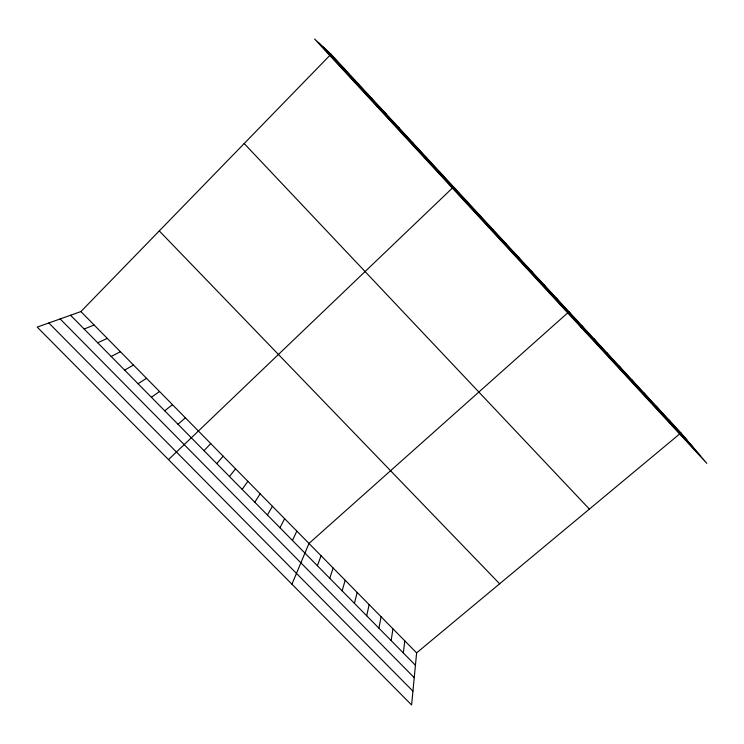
<?xml version="1.0" encoding="UTF-8"?>
<svg xmlns="http://www.w3.org/2000/svg" width="744" height="744" viewBox="0 0 744 744"><rect width="100%" height="100%" fill="white"/><g stroke="black" fill="none" stroke-linecap="round" stroke-linejoin="round"><path stroke-width="1.12" d="M680.927 432.906L416.621 652.879L411.609 704.968L37.2 327.1L80.901 311.569L330.996 54.21L314.582 39.032L706.8 463.354L680.927 432.906L330.996 54.21M403.313 652.934L404.81 640.863M391.149 640.593L392.953 628.82M378.947 628.206L381.067 616.73M366.708 615.79L369.145 604.612M354.432 603.328L357.185 592.447M342.119 590.829L345.188 580.255M329.759 578.293L333.154 568.016M317.372 565.71L321.083 555.74M291.936 584.198L308.974 543.436L568.965 311.745L581.789 328.104M292.466 540.432L296.828 531.086M279.949 527.738L284.636 518.698M267.394 514.997L272.416 506.273M254.801 502.209L260.158 493.802M242.172 489.394L247.854 481.303M229.496 476.532L235.523 468.757M452.501 188.232L453.598 186.893L168.507 459.615M216.783 463.624L223.144 456.174M204.023 450.678L210.729 443.554M178.002 424.266L185.405 417.803M164.731 410.8L172.487 404.68M151.413 397.287L159.532 391.502M138.049 383.727L146.531 378.287M124.648 370.121L133.492 365.034M111.191 356.469L120.407 351.735M97.697 342.77L107.285 338.39M84.156 329.025L94.116 324.998M439.518 172.255L440.169 172.357M425.652 157.244L426.684 157.765M411.73 142.178L413.162 143.127M397.761 127.057L399.584 128.442M383.737 111.888L385.959 113.693M369.666 96.664L372.298 98.906M355.539 81.375L358.571 84.053M341.366 66.039L344.807 69.155M60.152 318.944L414.231 677.672M48.825 322.97L412.939 691.167M80.901 311.569L416.621 652.879M70.568 315.242L415.431 665.238M159.272 230.919L499.633 583.789M244.19 143.536L589.388 509.091M327.137 50.648L687.028 440.085M323.24 47.039L693.185 447.33M318.981 43.096L699.899 455.235M668.651 419.616L674.417 426.442M656.338 406.289L661.769 412.743M643.979 392.916L649.075 399.007M631.582 379.496L636.334 385.225M619.138 366.039L623.556 371.396M606.658 352.535L610.731 357.52M594.14 338.985L597.86 343.589M581.576 325.388L584.942 329.62M556.317 298.056L558.986 301.525M543.631 284.32L545.938 287.407M530.9 270.546L532.844 273.243M518.122 256.717L519.712 259.024M505.306 242.851L506.524 244.767M492.444 228.929L493.3 230.445M479.536 214.96L480.029 216.085M466.59 200.954L466.711 201.671"/></g></svg>
